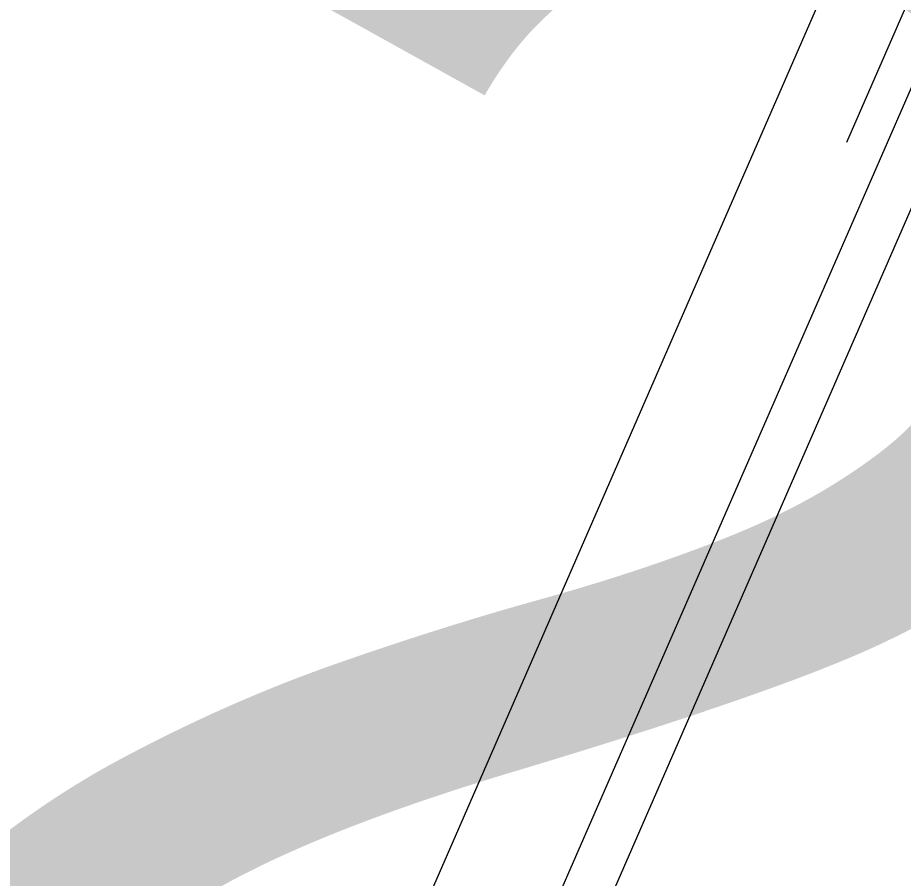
# Model space of a CAD drawing. Header units: millimetres. Extents: x -37281 to 954596, y -59787 to 956680.
# Drawn here: x 872200.6 to 872407.6, y -8706.2 to -8504.9 of the extents above; entities that cross this region are included whole.
import ezdxf
from ezdxf.enums import TextEntityAlignment as Align

# ---------------------------------------------------------------- set-up
doc = ezdxf.new("R2010")
doc.units = ezdxf.units.MM
doc.header["$MEASUREMENT"] = 0
doc.linetypes.add('Double Dashed', pattern=[1093.611073, 529.166651, -211.666656, 141.111112, -211.666656])
for name, color, linetype in [('A-15-MG_Structural_Grid', 7, 'Continuous'), ('New_A-15-MG_Structural_Grid_Phase_2', 7, 'Continuous'), ('New_A-20-M_Floor_Slab', 7, 'Continuous'), ('New_A-25-M_Wall_Ext', 7, 'Continuous'), ('New_A-35-M_FFE-Zone', 7, 'Continuous'), ('New_ArchiCAD Windows', 7, 'Continuous')]:
    doc.layers.add(name, color=color, linetype=linetype)
for name, color, linetype, lineweight, true_color in [('A-15-MG_Structural_Grid_Pen_No__163', 7, 'Continuous', 0, 0x750077), ('New_A-15-MG_Structural_Grid_Phase_2_Pen_No__222', 7, 'Continuous', 13, 0x65af33), ('New_A-35-M_FFE-Zone_Pen_No__74', 7, 'Continuous', 20, 0x606060)]:
    doc.layers.add(name, color=color, linetype=linetype, lineweight=lineweight, true_color=true_color)
for name, color, linetype, lineweight in [('New_A-20-M_Floor_Slab_Pen_No__89', 8, 'Continuous', 20), ('New_A-25-M_Wall_Ext_Pen_No__87', 8, 'Continuous', 20), ('New_ArchiCAD Windows_Pen_No__3', 7, 'Continuous', 18), ('New_ArchiCAD Zone Stamps_Pen_No__9', 7, 'Continuous', 13)]:
    doc.layers.add(name, color=color, linetype=linetype, lineweight=lineweight)
doc.styles.add('GENERATED_STYLE_2', font='')
doc.styles.add('GENERATED_STYLE_3', font='')
doc.styles.add('GENERATED_STYLE_4', font='')
doc.styles.get('GENERATED_STYLE_2').set_extended_font_data('Arial', bold=True)
doc.styles.get('GENERATED_STYLE_3').set_extended_font_data('Arial')
doc.styles.get('GENERATED_STYLE_4').set_extended_font_data('Swis721 BT')

# ---------------------------------------------------------------- blocks, each defined once
blk = doc.blocks.new('Wall_245_2', base_point=(874285.09, -4632.6))
at = {"layer": 'New_A-25-M_Wall_Ext_Pen_No__87', "linetype": 'Continuous', "flags": 128}
blk.add_lwpolyline([(874133.84, -4566.65), (872224.02, -8946.49)], dxfattribs=at)
blk = doc.blocks.new('Single Office_INB 2114_78_2', base_point=(870080.35, -7983.63))
at = {"layer": 'New_A-35-M_FFE-Zone_Pen_No__74', "linetype": 'Continuous'}
blk.add_line((871849.59, -9735.87), (872748.92, -7673.42), dxfattribs=at)
at = {"layer": 'New_ArchiCAD Zone Stamps_Pen_No__9'}
for tag, height, style, p in [('ROOM_NAME', 250, 'GENERATED_STYLE_2', (869579.17, -6568.63)), ('zoneNameLine2', 250, 'GENERATED_STYLE_2', (869390.74, -7000.76)), ('ROOM_NUMBER', 200, 'GENERATED_STYLE_3', (869202.3, -7421.47)), ('measuredAreaCode', 200, 'GENERATED_STYLE_3', (869045.28, -7781.58)), ('DUMMY_649', 200, 'GENERATED_STYLE_3', (869352.68, -7915.62)), ('DUMMY_650', 200, 'GENERATED_STYLE_3', (869702.19, -8068.03)), ('DUMMY_651', 133.33, 'GENERATED_STYLE_3', (869981.48, -8174.57))]:
    blk.add_attdef(tag, text='', height=height, rotation=336.4404, dxfattribs=dict(at, style=style)).set_placement(p, align=Align.TOP_LEFT)
blk = doc.blocks.new('Slab_14_2', base_point=(829422.85, -33019.01))
at = {"layer": 'New_A-20-M_Floor_Slab_Pen_No__89', "linetype": 'Continuous', "flags": 128}
blk.add_lwpolyline([(875235.59, -26822.78), (866165.91, -22867.95), (874174.16, -4502.51), (868527.24, -2040.17), (868435.45, -2000.14), (866447.92, -6558.18), (861160.52, -4252.62), (853558.92, -11326.43), (853176.07, -10915.01), (829422.85, -33019.01)], dxfattribs=at)
blk = doc.blocks.new('Slab_18_2', base_point=(875235.59, -26822.78))
at = {"layer": 'New_A-20-M_Floor_Slab_Pen_No__89', "linetype": 'Continuous', "flags": 128}
blk.add_lwpolyline([(875235.59, -26822.78), (866165.91, -22867.95), (874174.16, -4502.51), (883243.83, -8457.33)], close=True, dxfattribs=at)
blk = doc.blocks.new('Triple Window 19_2')
at = {"layer": 'New_ArchiCAD Windows_Pen_No__3', "linetype": 'Continuous'}
blk.add_line((-1175, 165), (1175, 165), dxfattribs=at)
blk = doc.blocks.new('Wall_353_2', base_point=(874468.42, -4712.54))
at = {"layer": 'New_ArchiCAD Windows', "color": 251, "linetype": 'Continuous', "lineweight": 20, "true_color": 0x606060, "xscale": -1, "zscale": 1000, "rotation": 66.44041158399281}
blk.add_blockref('Triple Window 19_2', (872821.46, -7989.17), dxfattribs=at)
blk = doc.blocks.new('Standard grid marker')
at = {"layer": 'A-15-MG_Structural_Grid_Pen_No__163', "linetype": 'Continuous'}
blk.add_circle((31225.95, 0), 500, dxfattribs=at)
at = {"layer": 'A-15-MG_Structural_Grid_Pen_No__163', "style": 'GENERATED_STYLE_4'}
for tag, p in [('AC_MarkerText_1_0', (-500, 41.18)), ('AC_MarkerText_1_1', (31225.95, 41.18))]:
    blk.add_attdef(tag, text='', height=350, rotation=90, dxfattribs=at).set_placement(p, align=Align.MIDDLE_CENTER)
blk = doc.blocks.new('Standard grid marker_19')
at = {"layer": 'New_A-15-MG_Structural_Grid_Phase_2_Pen_No__222', "linetype": 'Double Dashed'}
blk.add_line((948.58, 0), (36650.52, 0), dxfattribs=at)
at = {"layer": 'New_A-15-MG_Structural_Grid_Phase_2_Pen_No__222', "style": 'GENERATED_STYLE_4'}
for tag, p in [('AC_MarkerText_1_0', (-500, -588.26)), ('AC_MarkerText_1_1', (38099.1, -588.26))]:
    blk.add_attdef(tag, text='', height=350, rotation=90, dxfattribs=at).set_placement(p, align=Align.MIDDLE_CENTER)

msp = doc.modelspace()

# ---------------------------------------------------------------- block references
at = {"layer": 'A-15-MG_Structural_Grid', "color": 8, "linetype": 'Continuous', "lineweight": 15}
ref = msp.add_blockref('Standard grid marker', (884817.18, 19955.36), dxfattribs=dict(at, zscale=1000, rotation=246.440411583993))
ref.add_attrib('AC_MarkerText_1_1', '2', dxfattribs={"layer": 'A-15-MG_Structural_Grid_Pen_No__163', "color": 216, "true_color": 0x750077, "height": 350, "rotation": 336.4404, "style": 'GENERATED_STYLE_4'}).set_placement((872336.09, -8626.57), align=Align.MIDDLE_CENTER)
at = {"layer": 'New_A-15-MG_Structural_Grid_Phase_2', "color": 8, "linetype": 'Continuous', "lineweight": 15, "zscale": 1000, "rotation": 246.440411583993}
msp.add_blockref('Standard grid marker_19', (876481.97, 840.07), dxfattribs=at)
at = {"layer": 'New_A-20-M_Floor_Slab', "color": 8, "linetype": 'Continuous', "lineweight": 20}
for name, p in [('Slab_14_2', (829422.85, -33019.01)), ('Slab_18_2', (875235.59, -26822.78))]:
    msp.add_blockref(name, p, dxfattribs=at)
at = {"layer": 'New_A-25-M_Wall_Ext', "color": 250, "lineweight": 50, "true_color": 0x2a2a2a}
for name, p in [('Wall_245_2', (874285.09, -4632.6)), ('Wall_353_2', (874468.42, -4712.54))]:
    msp.add_blockref(name, p, dxfattribs=at)
at = {"layer": 'New_A-35-M_FFE-Zone', "linetype": 'Continuous'}
msp.add_blockref('Single Office_INB 2114_78_2', (870080.35, -7983.63), dxfattribs=at)

doc.saveas('drawing.dxf')
